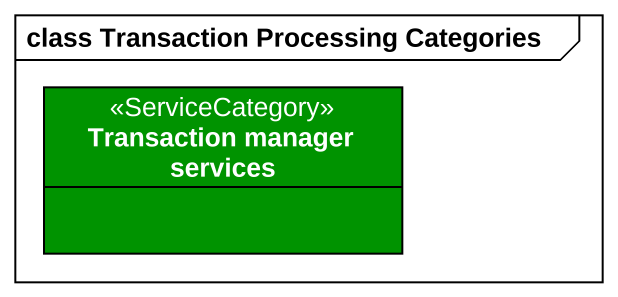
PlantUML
@startuml
mainframe class Transaction Processing Categories
hide circle
hide empty members
class "Transaction manager services" as Transaction_manager_services <<ServiceCategory>> #009300
@enduml
